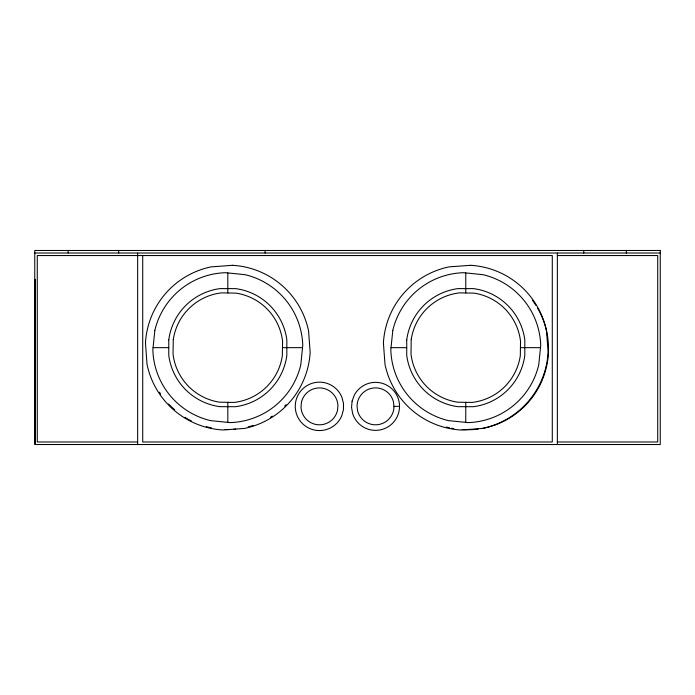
<?xml version="1.0" encoding="UTF-8"?>
<svg xmlns="http://www.w3.org/2000/svg" width="695" height="695" viewBox="0 0 695 695"><rect width="100%" height="100%" fill="white"/><g stroke="black" fill="none" stroke-linecap="round" stroke-linejoin="round"><path stroke-width="1.04" d="M34.75 253.015L660.25 253.015M557.347 255.543L657.722 255.543L657.722 441.985L557.347 441.985M153.082 347.656L168.772 347.656M282.483 347.656L302.534 347.656M391.033 347.656L406.723 347.656M520.433 347.656L540.493 347.656M393.961 406.358L398.496 406.358M137.645 441.985L37.278 441.985L37.278 255.543L552.29 255.543L552.29 441.985L142.71 441.985L142.71 255.543M626.299 250.478L626.299 253.015M583.783 250.478L583.783 253.015M557.347 253.015L557.347 444.522M465.763 272.927L465.763 292.977M465.763 402.327L465.763 422.378M265.116 250.478L265.116 253.015M227.812 272.927L227.812 292.977M227.812 402.327L227.812 422.378M137.645 253.015L137.645 444.522M118.68 250.478L118.68 253.015M68.136 250.478L68.136 253.015M35.254 279.338L35.254 444.009M286.114 404.612A81.02 81.02 0 0 1 284.637 406.115M272.284 416.131A81.02 81.02 0 0 1 270.503 417.269M253.258 425.375A81.02 81.02 0 0 1 248.202 426.878M235.674 429.119A81.02 81.02 0 0 1 233.555 429.302M230.375 429.475A81.02 81.02 0 0 1 225.111 429.475M211.393 427.868A81.02 81.02 0 0 1 206.259 426.634M191.403 420.953A81.02 81.02 0 0 1 184.966 417.347M174.688 409.798A81.02 81.02 0 0 1 168.598 403.951M160.632 393.995A81.02 81.02 0 0 1 159.459 392.223M537.669 308.259A81.02 81.02 0 0 1 481.244 428.615M478.082 429.093A81.02 81.02 0 0 1 462.227 429.614M453.766 428.615A81.02 81.02 0 0 1 451.672 428.233M449.604 427.79A81.02 81.02 0 0 1 446.538 427.025M532.431 300.292A81.02 81.02 0 0 1 536.036 305.548M168.781 339.829L168.763 355.371A59.544 59.544 0 0 0 219.985 406.679L235.527 406.697A59.544 59.544 0 0 0 286.835 355.475L286.853 339.933A59.544 59.544 0 0 0 235.631 288.625L220.089 288.607A59.544 59.544 0 0 0 168.781 339.829M406.731 339.829L406.723 355.371A59.544 59.544 0 0 0 457.935 406.679L473.486 406.697A59.544 59.544 0 0 0 524.795 355.475L524.812 339.933A59.544 59.544 0 0 0 473.59 288.625L458.048 288.607A59.544 59.544 0 0 0 406.731 339.829M343.495 403.404L343.443 409.729L341.749 415.818A24.203 24.203 0 0 1 304.566 425.436A24.203 24.203 0 0 1 304.897 387.028A24.203 24.203 0 0 1 341.914 397.288L343.495 403.404M173.272 339.551L173.029 353.946A55.14 55.14 0 0 0 219.707 402.188L234.102 402.431A55.14 55.14 0 0 0 282.344 355.753L282.587 341.358A55.14 55.14 0 0 0 235.909 293.116L221.514 292.873A55.14 55.14 0 0 0 173.272 339.551M411.223 339.551L410.988 353.946A55.14 55.14 0 0 0 457.666 402.188L472.053 402.431A55.14 55.14 0 0 0 520.303 355.753L520.538 341.358A55.14 55.14 0 0 0 473.86 293.116L459.473 292.873A55.14 55.14 0 0 0 411.223 339.551M352.087 401.215L351.548 407.452L352.652 413.621A24.004 24.004 0 0 0 388.462 426.582A24.004 24.004 0 0 0 391.711 388.635A24.004 24.004 0 0 0 354.215 395.316L352.087 401.215M301.465 402.197L300.996 407.001A18.487 18.487 0 0 0 337.475 410.519L337.944 405.724A18.487 18.487 0 0 0 301.465 402.197M154.837 330.394L152.857 349.863A74.982 74.982 0 0 0 210.55 420.623L230.019 422.603A74.982 74.982 0 0 0 300.779 364.91L302.759 345.441A74.982 74.982 0 0 0 245.066 274.681L225.597 272.701A74.982 74.982 0 0 0 154.837 330.394M392.797 330.394L390.816 349.863A74.982 74.982 0 0 0 448.501 420.623L467.978 422.603A74.982 74.982 0 0 0 538.738 364.91L540.719 345.441A74.982 74.982 0 0 0 483.025 274.681L463.548 272.701A74.982 74.982 0 0 0 392.797 330.394M232.573 265.308L211.098 266.88A82.479 82.479 0 0 0 145.464 342.887L147.036 364.362A82.479 82.479 0 0 0 223.043 429.996L244.518 428.424A82.479 82.479 0 0 0 310.152 352.417L308.58 330.942A82.479 82.479 0 0 0 232.573 265.308M470.524 265.308L449.048 266.88A82.479 82.479 0 0 0 383.414 342.887L384.995 364.362A82.479 82.479 0 0 0 461.002 429.996L482.478 428.424A82.479 82.479 0 0 0 548.112 352.417L546.539 330.942A82.479 82.479 0 0 0 470.524 265.308M660.25 250.478L34.75 250.478L34.75 444.522L660.25 444.522L660.25 250.478M394.004 406.792L393.492 401.997A18.487 18.487 0 0 0 357.048 405.932L357.569 410.728A18.487 18.487 0 0 0 394.004 406.792"/></g></svg>
